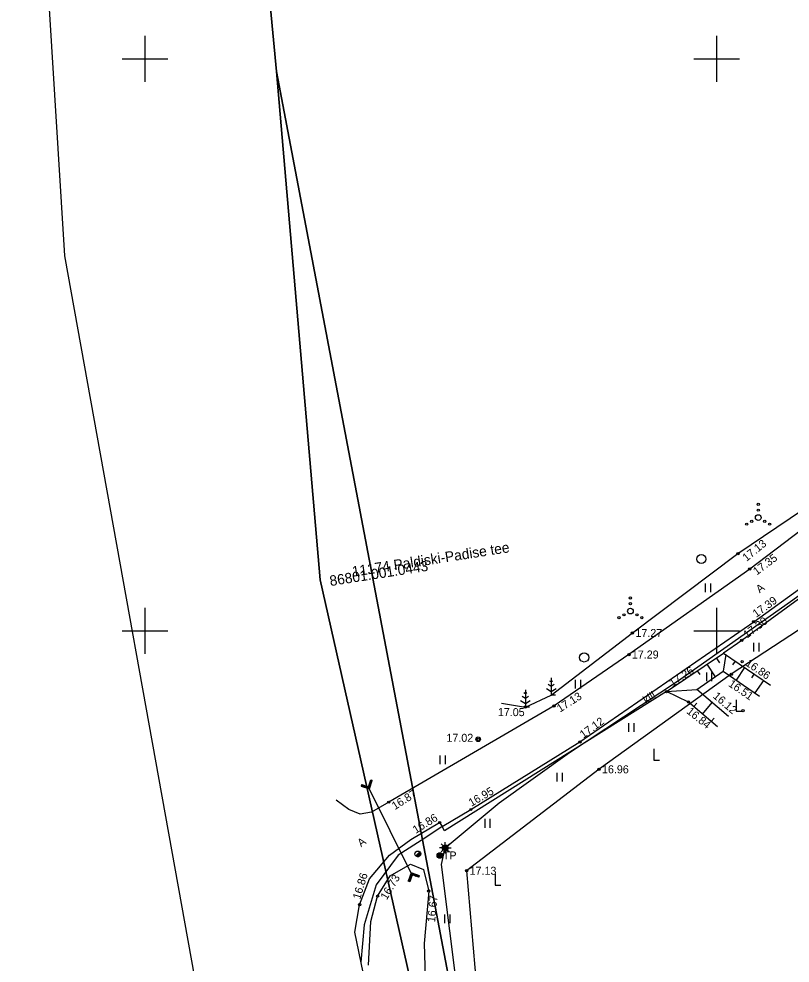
# Model space of a CAD drawing. Extents: x 504086 to 513861, y 6554621 to 6574113.
# Drawn here: x 509339 to 509406.4, y 6565871 to 6565953.5 of the extents above; entities that cross this region are included whole.
import ezdxf

# ---------------------------------------------------------------- set-up
doc = ezdxf.new("R2010")
doc.units = 0
for name, color, linetype in [('HALJASTUS', 7, 'Continuous'), ('KORGUS-EH2000', 7, 'Continuous'), ('LIIKLUS', 7, 'Continuous'), ('PIIR', 7, 'Continuous'), ('POST', 7, 'Continuous'), ('PUU', 7, 'Continuous'), ('RELJEEF', 7, 'Continuous'), ('SITRASS', 7, 'Continuous'), ('TEE', 7, 'Continuous'), ('TRUUP', 7, 'Continuous'), ('VEEKOGU', 7, 'Continuous'), ('VORK', 7, 'Continuous')]:
    doc.layers.add(name, color=color, linetype=linetype)

msp = doc.modelspace()

# ---------------------------------------------------------------- linework, layer by layer
at = {"layer": 'HALJASTUS'}
for p, q in [((509399.007, 6565904.137), (509399.007, 6565903.376)), ((509399.462, 6565904.137), (509399.462, 6565903.376)), ((509403.234, 6565898.95), (509403.234, 6565898.188)), ((509403.689, 6565898.95), (509403.689, 6565898.188)), ((509387.637, 6565895.729), (509387.637, 6565894.968)), ((509388.092, 6565895.729), (509388.092, 6565894.968)), ((509399.11, 6565896.366), (509399.11, 6565895.604)), ((509399.565, 6565896.366), (509399.565, 6565895.604)), ((509401.699, 6565893.97), (509401.699, 6565892.97)), ((509401.699, 6565892.97), (509402.199, 6565892.97)), ((509392.298, 6565891.921), (509392.298, 6565891.16)), ((509392.753, 6565891.921), (509392.753, 6565891.16)), ((509375.804, 6565889.096), (509375.804, 6565888.335)), ((509376.259, 6565889.096), (509376.259, 6565888.335)), ((509394.513, 6565889.689), (509394.513, 6565888.689)), ((509394.513, 6565888.689), (509395.013, 6565888.689)), ((509386.025, 6565887.601), (509386.025, 6565886.84)), ((509386.48, 6565887.601), (509386.48, 6565886.84)), ((509379.726, 6565883.551), (509379.726, 6565882.79)), ((509380.181, 6565883.551), (509380.181, 6565882.79)), ((509380.619, 6565878.755), (509380.619, 6565877.755)), ((509380.619, 6565877.755), (509381.119, 6565877.755)), ((509376.216, 6565875.202), (509376.216, 6565874.44)), ((509376.671, 6565875.202), (509376.671, 6565874.44))]:
    msp.add_line(p, q, dxfattribs=at)
for points in [[(509468.56, 6565937.642), (509457.417, 6565944.631), (509451.531, 6565947.324), (509445.842, 6565939.293), (509440.42, 6565931.265), (509422.595, 6565912.131), (509414.579, 6565904.886), (509401.284, 6565896.201), (509389.715, 6565887.894), (509378.137, 6565879.027), (509379.001, 6565868.891), (509380.586, 6565855.408), (509384.884, 6565839.089), (509387.271, 6565823.832), (509390.291, 6565808.553), (509392.707, 6565794.313), (509395.543, 6565777.527), (509397.693, 6565763.766), (509399.156, 6565748.419), (509400.715, 6565733.93), (509401.097, 6565719.292), (509404.065, 6565717.659)], [(509381.184, 6565893.674), (509383.274, 6565893.334), (509385.535, 6565894.377), (509392.639, 6565899.811), (509401.861, 6565906.756), (509412.1, 6565913.676), (509415.809, 6565917.11), (509425.064, 6565927.523), (509430.807, 6565934.945)]]:
    msp.add_lwpolyline(points, dxfattribs=at)
for centre, radius in [((509403.638, 6565911.049), 0.1), ((509403.638, 6565910.549), 0.1), ((509403.638, 6565909.899), 0.25), ((509402.638, 6565909.324), 0.1), ((509403.073, 6565909.574), 0.1), ((509404.203, 6565909.574), 0.1), ((509404.638, 6565909.324), 0.1), ((509398.666, 6565906.273), 0.4), ((509392.46, 6565902.872), 0.1), ((509392.46, 6565902.372), 0.1), ((509391.895, 6565901.397), 0.1), ((509392.46, 6565901.722), 0.25), ((509393.025, 6565901.397), 0.1), ((509391.46, 6565901.147), 0.1), ((509393.46, 6565901.147), 0.1), ((509388.413, 6565897.673), 0.4)]:
    msp.add_circle(centre, radius, dxfattribs=at)
at = {"layer": 'KORGUS-EH2000'}
for centre in [(509401.861, 6565906.756), (509402.891, 6565905.403), (509403.243, 6565900.798), (509392.639, 6565899.811), (509402.196, 6565899.159), (509392.327, 6565897.928), (509402.234, 6565897.298), (509401.284, 6565896.201), (509395.616, 6565894.683), (509383.274, 6565893.334), (509385.79, 6565893.44), (509397.542, 6565893.767), (509402.313, 6565893.021), (509379.15, 6565890.524), (509388.049, 6565890.287), (509389.715, 6565887.894), (509371.324, 6565885.022), (509378.504, 6565884.383), (509375.778, 6565883.245), (509378.137, 6565879.027), (509370.347, 6565876.803), (509374.824, 6565877.249), (509368.778, 6565876.06)]:
    msp.add_circle(centre, 0.1, dxfattribs=at)
at = {"layer": 'LIIKLUS'}
msp.add_line((509373.691, 6565880.322), (509374.045, 6565880.676), dxfattribs=at)
msp.add_circle((509373.868, 6565880.499), 0.25, dxfattribs=at)
for radius, start, end in [(0.225, 224.85406, 45.03563), (0.2, 224.84272, 45.04698), (0.175, 224.82813, 45.06157), (0.15, 224.80867, 45.08103), (0.125, 224.78144, 45.10826), (0.1, 224.74058, 45.14911), (0.075, 224.67249, 45.2172), (0.05, 224.53632, 45.35338), (0.025, 224.12776, 45.76193)]:
    msp.add_arc((509373.868, 6565880.499), radius, start, end, dxfattribs=at)
at = {"layer": 'PIIR'}
for points in [[(509364.23, 6565492.48), (509368.82, 6565541.76), (509369.88, 6565613.14), (509378.06, 6565686.49), (509378.36, 6565739.65), (509371.25, 6565794.16), (509355.22, 6565865.01), (509343.01, 6565932.77), (509338.98, 6565997.56), (509368.59, 6566113.4)], [(509369.02, 6566025.93), (509364.26, 6565999.09), (509358.82, 6565977.23), (509361.52, 6565948.91), (509365.32, 6565904.46), (509387, 6565808.35), (509393.06, 6565771.02), (509396.2, 6565736.23), (509395.55, 6565701.24), (509386.3, 6565593.46), (509384.51, 6565505.17)]]:
    msp.add_lwpolyline(points, dxfattribs=at)
for points in [[(509358.82, 6565977.23), (509364.26, 6565999.09), (509707.72, 6565803.84), (510019.49, 6565875.55), (510086.15, 6565997.01), (510224.85, 6565949.21), (510121.99, 6565648.24), (509877.69, 6565595.34), (509802.68, 6565638.73), (509739.28, 6565643.86), (509665.71, 6565616), (509649.81, 6565607.2), (509602.63, 6565580.44), (509482.6, 6565512.11), (509497.03, 6565506.74), (509395.34, 6565469.81), (509386.15, 6565474.61), (509380.85, 6565485.79), (509383.48, 6565490.85), (509390.92, 6565539.72), (509397.83, 6565757.84), (509361.52, 6565948.91)], [(509361.52, 6565948.91), (509397.83, 6565757.84), (509390.92, 6565539.72), (509383.48, 6565490.85), (509380.85, 6565485.79), (509384.51, 6565505.17), (509386.3, 6565593.46), (509395.55, 6565701.24), (509396.2, 6565736.23), (509393.06, 6565771.02), (509387, 6565808.35), (509365.32, 6565904.46)]]:
    msp.add_lwpolyline(points, close=True, dxfattribs=at)
at = {"layer": 'POST'}
for centre, radius in [((509379.15, 6565890.524), 0.2), ((509375.797, 6565880.364), 0.25), ((509375.797, 6565880.364), 0.225), ((509375.797, 6565880.364), 0.2), ((509375.797, 6565880.364), 0.175), ((509375.797, 6565880.364), 0.15), ((509375.797, 6565880.364), 0.125), ((509375.797, 6565880.364), 0.1), ((509375.797, 6565880.364), 0.075), ((509375.797, 6565880.364), 0.05), ((509375.797, 6565880.364), 0.025)]:
    msp.add_circle(centre, radius, dxfattribs=at)
at = {"layer": 'PUU'}
for p, q in [((509385.535, 6565895.877), (509385.535, 6565894.377)), ((509385.111, 6565894.966), (509385.535, 6565894.684)), ((509385.535, 6565895.127), (509385.268, 6565895.305)), ((509385.535, 6565895.527), (509385.411, 6565895.61)), ((509385.659, 6565895.61), (509385.535, 6565895.527)), ((509385.802, 6565895.305), (509385.535, 6565895.127)), ((509385.535, 6565894.684), (509385.959, 6565894.966)), ((509383.274, 6565894.084), (509383.007, 6565894.262)), ((509383.274, 6565894.484), (509383.15, 6565894.567)), ((509383.274, 6565894.834), (509383.274, 6565893.334)), ((509383.398, 6565894.567), (509383.274, 6565894.484)), ((509383.541, 6565894.262), (509383.274, 6565894.084)), ((509385.895, 6565894.377), (509385.535, 6565894.377)), ((509382.85, 6565893.923), (509383.274, 6565893.641)), ((509383.274, 6565893.641), (509383.698, 6565893.923)), ((509383.634, 6565893.334), (509383.274, 6565893.334))]:
    msp.add_line(p, q, dxfattribs=at)
at = {"layer": 'RELJEEF'}
for p, q in [((509399.966, 6565897.636), (509400.251, 6565897.215)), ((509400.792, 6565897.917), (509400.584, 6565896.462)), ((509401.618, 6565897.353), (509401.394, 6565897.026)), ((509399.138, 6565897.074), (509399.879, 6565895.983)), ((509402.443, 6565896.788), (509401.698, 6565895.699)), ((509398.311, 6565896.513), (509398.533, 6565896.185)), ((509403.268, 6565896.223), (509403.045, 6565895.897)), ((509395.616, 6565894.683), (509398.265, 6565894.884)), ((509404.094, 6565895.658), (509403.349, 6565894.57)), ((509398.006, 6565893.372), (509398.263, 6565893.673)), ((509398.767, 6565892.723), (509399.623, 6565893.727)), ((509399.528, 6565892.075), (509399.785, 6565892.376))]:
    msp.add_line(p, q, dxfattribs=at)
for points in [[(509400.08, 6565891.604), (509397.542, 6565893.767), (509395.616, 6565894.683), (509400.587, 6565898.058), (509404.71, 6565895.237)], [(509401.046, 6565892.515), (509398.265, 6565894.884), (509398.262, 6565894.885), (509400.584, 6565896.462), (509403.742, 6565894.301)]]:
    msp.add_lwpolyline(points, dxfattribs=at)
at = {"layer": 'SITRASS'}
for p, q in [((509376.022, 6565881.038), (509375.772, 6565881.038)), ((509376.095, 6565881.215), (509375.918, 6565881.392)), ((509376.095, 6565880.861), (509375.918, 6565880.684)), ((509376.272, 6565881.288), (509376.272, 6565881.538)), ((509376.449, 6565881.215), (509376.626, 6565881.392)), ((509376.449, 6565880.861), (509376.626, 6565880.684)), ((509376.522, 6565881.038), (509376.772, 6565881.038)), ((509376.272, 6565880.788), (509376.272, 6565880.538))]:
    msp.add_line(p, q, dxfattribs=at)
msp.add_lwpolyline([(509377.401, 6565867.97), (509375.942, 6565879.572), (509376.272, 6565881.038), (509380.985, 6565884.964), (509387.124, 6565889.36), (509396.591, 6565895.59), (509406.469, 6565902.574), (509413.734, 6565907.8), (509419.405, 6565912.373), (509422.356, 6565915.227), (509427.594, 6565921.016), (509434.897, 6565929.009), (509438.801, 6565931.292), (509440.22, 6565931.943), (509446.879, 6565933.594), (509455.143, 6565936.042), (509458.216, 6565937.309), (509464.538, 6565942.074), (509466.396, 6565944.034), (509467.218, 6565944.572)], dxfattribs=at)
for radius in [0.25, 0.225, 0.2, 0.175, 0.15, 0.125, 0.1, 0.075, 0.05, 0.025]:
    msp.add_circle((509376.272, 6565881.038), radius, dxfattribs=at)
at = {"layer": 'TEE'}
for points in [[(509369.079, 6565870.141), (509368.359, 6565873.653), (509368.778, 6565876.06), (509369.632, 6565878.321), (509371.384, 6565880.393), (509373.268, 6565881.757), (509375.778, 6565883.245), (509375.998, 6565882.887), (509378.504, 6565884.383), (509388.049, 6565890.287), (509403.243, 6565900.798), (509410.713, 6565906.178), (509420.275, 6565914.066), (509426.517, 6565920.089), (509430.458, 6565924.275), (509437.967, 6565932.785), (509443.828, 6565940.778), (509446.085, 6565944.159)], [(509445.882, 6565942.945), (509438.559, 6565932.526), (509430.857, 6565923.775), (509427.113, 6565919.809), (509411.351, 6565905.815), (509402.196, 6565899.159), (509400.587, 6565898.058)], [(509439.74, 6565941.816), (509437.894, 6565939.098), (509433.828, 6565933.93), (509431.064, 6565930.755), (509423.825, 6565923.131), (509416.838, 6565916.298), (509411.168, 6565911.65), (509402.891, 6565905.403), (509392.327, 6565897.928), (509385.79, 6565893.44), (509371.324, 6565885.022), (509369.824, 6565884.146), (509368.817, 6565883.98), (509367.825, 6565884.387), (509366.731, 6565885.183)], [(509395.616, 6565894.683), (509376.196, 6565882.505), (509375.998, 6565882.887), (509374.481, 6565881.861), (509372.156, 6565880.394), (509370.217, 6565877.803), (509369.179, 6565874.299), (509368.898, 6565871.023)]]:
    msp.add_lwpolyline(points, dxfattribs=at)
at = {"layer": 'TRUUP'}
for p, q in [((509369.55, 6565886.366), (509369.754, 6565886.969)), ((509369.595, 6565886.276), (509369.821, 6565886.946)), ((509369.635, 6565886.619), (509369.747, 6565886.505)), ((509369.64, 6565886.186), (509369.888, 6565886.923)), ((509369.644, 6565886.645), (509369.756, 6565886.532)), ((509369.653, 6565886.672), (509369.765, 6565886.558)), ((509369.662, 6565886.698), (509369.774, 6565886.585)), ((509369.671, 6565886.725), (509369.783, 6565886.611)), ((509369.68, 6565886.751), (509369.792, 6565886.638)), ((509369.689, 6565886.778), (509369.801, 6565886.664)), ((509369.698, 6565886.804), (509369.81, 6565886.691)), ((509369.707, 6565886.831), (509369.819, 6565886.717)), ((509369.716, 6565886.857), (509369.828, 6565886.744)), ((509369.725, 6565886.884), (509369.837, 6565886.77)), ((509369.734, 6565886.91), (509369.846, 6565886.797)), ((509369.743, 6565886.937), (509369.855, 6565886.824)), ((509369.752, 6565886.964), (509369.864, 6565886.85)), ((509369.754, 6565886.969), (509369.888, 6565886.923)), ((509369.796, 6565886.955), (509369.873, 6565886.877)), ((509369.848, 6565886.937), (509369.882, 6565886.903)), ((509368.948, 6565886.569), (509368.902, 6565886.435)), ((509368.902, 6565886.435), (509369.64, 6565886.186)), ((509368.912, 6565886.462), (509368.957, 6565886.416)), ((509368.921, 6565886.489), (509369.01, 6565886.398)), ((509368.925, 6565886.502), (509369.595, 6565886.276)), ((509368.93, 6565886.515), (509369.063, 6565886.38)), ((509368.938, 6565886.542), (509369.115, 6565886.363)), ((509368.947, 6565886.568), (509369.168, 6565886.345)), ((509368.948, 6565886.569), (509369.55, 6565886.366)), ((509368.998, 6565886.552), (509369.221, 6565886.327)), ((509369.051, 6565886.535), (509369.273, 6565886.309)), ((509369.104, 6565886.517), (509369.326, 6565886.292)), ((509369.156, 6565886.499), (509369.379, 6565886.274)), ((509369.209, 6565886.481), (509369.431, 6565886.256)), ((509369.262, 6565886.464), (509369.484, 6565886.238)), ((509369.314, 6565886.446), (509369.537, 6565886.221)), ((509369.367, 6565886.428), (509369.589, 6565886.203)), ((509369.42, 6565886.41), (509369.64, 6565886.187)), ((509369.472, 6565886.393), (509369.649, 6565886.213)), ((509369.525, 6565886.375), (509369.658, 6565886.24)), ((509369.555, 6565886.38), (509369.667, 6565886.266)), ((509369.564, 6565886.406), (509369.676, 6565886.293)), ((509369.573, 6565886.433), (509369.685, 6565886.32)), ((509369.582, 6565886.46), (509369.694, 6565886.346)), ((509369.591, 6565886.486), (509369.703, 6565886.373)), ((509369.6, 6565886.513), (509369.712, 6565886.399)), ((509369.609, 6565886.539), (509369.721, 6565886.426)), ((509369.618, 6565886.566), (509369.73, 6565886.452)), ((509369.626, 6565886.592), (509369.738, 6565886.479)), ((509373.277, 6565878.848), (509373.023, 6565878.113)), ((509373.321, 6565878.758), (509373.091, 6565878.089)), ((509373.224, 6565878.257), (509373.112, 6565878.371)), ((509373.233, 6565878.283), (509373.122, 6565878.397)), ((509373.242, 6565878.31), (509373.131, 6565878.424)), ((509373.251, 6565878.336), (509373.14, 6565878.45)), ((509373.26, 6565878.363), (509373.149, 6565878.477)), ((509373.365, 6565878.668), (509373.158, 6565878.066)), ((509373.269, 6565878.389), (509373.158, 6565878.503)), ((509373.278, 6565878.416), (509373.167, 6565878.53)), ((509373.287, 6565878.442), (509373.176, 6565878.556)), ((509373.297, 6565878.469), (509373.185, 6565878.583)), ((509373.306, 6565878.495), (509373.194, 6565878.609)), ((509373.315, 6565878.521), (509373.204, 6565878.636)), ((509373.324, 6565878.548), (509373.213, 6565878.662)), ((509373.333, 6565878.574), (509373.222, 6565878.689)), ((509373.342, 6565878.601), (509373.231, 6565878.715)), ((509373.351, 6565878.627), (509373.24, 6565878.742)), ((509373.36, 6565878.654), (509373.249, 6565878.768)), ((509373.39, 6565878.659), (509373.258, 6565878.794)), ((509373.443, 6565878.641), (509373.267, 6565878.821)), ((509374.013, 6565878.595), (509373.277, 6565878.848)), ((509373.496, 6565878.623), (509373.277, 6565878.847)), ((509373.99, 6565878.528), (509373.321, 6565878.758)), ((509373.548, 6565878.605), (509373.327, 6565878.831)), ((509373.966, 6565878.46), (509373.365, 6565878.668)), ((509373.601, 6565878.586), (509373.38, 6565878.813)), ((509373.653, 6565878.568), (509373.432, 6565878.795)), ((509373.706, 6565878.55), (509373.485, 6565878.777)), ((509373.758, 6565878.532), (509373.537, 6565878.759)), ((509373.811, 6565878.514), (509373.59, 6565878.741)), ((509373.863, 6565878.496), (509373.642, 6565878.723)), ((509373.916, 6565878.478), (509373.695, 6565878.704)), ((509373.967, 6565878.461), (509373.748, 6565878.686)), ((509373.976, 6565878.488), (509373.8, 6565878.668)), ((509373.985, 6565878.514), (509373.853, 6565878.65)), ((509373.994, 6565878.541), (509373.905, 6565878.632)), ((509374.003, 6565878.567), (509373.958, 6565878.614)), ((509373.966, 6565878.46), (509374.013, 6565878.595)), ((509373.158, 6565878.066), (509373.023, 6565878.113)), ((509373.063, 6565878.099), (509373.03, 6565878.133)), ((509373.116, 6565878.081), (509373.039, 6565878.159)), ((509373.16, 6565878.072), (509373.049, 6565878.186)), ((509373.169, 6565878.098), (509373.058, 6565878.212)), ((509373.178, 6565878.124), (509373.067, 6565878.239)), ((509373.187, 6565878.151), (509373.076, 6565878.265)), ((509373.196, 6565878.177), (509373.085, 6565878.292)), ((509373.205, 6565878.204), (509373.094, 6565878.318)), ((509373.215, 6565878.23), (509373.103, 6565878.345))]:
    msp.add_line(p, q, dxfattribs=at)
msp.add_lwpolyline([(509373.321, 6565878.758), (509369.595, 6565886.276)], dxfattribs=at)
at = {"layer": 'VEEKOGU'}
msp.add_lwpolyline([(509369.56, 6565870.782), (509369.766, 6565874.589), (509370.347, 6565876.803), (509371.465, 6565878.592), (509373.228, 6565879.604), (509374.36, 6565879.135), (509374.824, 6565877.249), (509374.412, 6565872.666), (509374.581, 6565867.74)], dxfattribs=at)
at = {"layer": 'VORK'}
for p, q in [((509350, 6565952), (509350, 6565948)), ((509400, 6565952), (509400, 6565948)), ((509348, 6565950), (509352, 6565950)), ((509398, 6565950), (509402, 6565950)), ((509350, 6565902), (509350, 6565898)), ((509400, 6565902), (509400, 6565898)), ((509348, 6565900), (509352, 6565900)), ((509398, 6565900), (509402, 6565900))]:
    msp.add_line(p, q, dxfattribs=at)

# ---------------------------------------------------------------- texts
at = {"layer": 'KORGUS-EH2000'}
for s, rotation, p in [(' 17.13', 39.20957, (509402.41, 6565905.86)), (' 17.35', 36.96149, (509403.304, 6565904.671)), (' 17.39', 36.22764, (509403.258, 6565900.972)), (' 17.30', 36.97072, (509402.449, 6565899.154)), (' 16.86', 325.60901, (509402.247, 6565897.172)), (' 17.26', 32.88607, (509395.905, 6565894.928)), (' 16.51', 325.83646, (509400.752, 6565895.359)), (' 17.13', 32.42957, (509386.084, 6565892.707)), (' 16.12', 319.18649, (509399.431, 6565894.372)), (' 16.84', 321.23799, (509397.112, 6565893.015)), (' 17.12', 35.85576, (509388.133, 6565890.416)), (' 16.87', 32.25968, (509371.644, 6565884.182)), (' 16.95', 30.14088, (509378.334, 6565884.482)), (' 16.86', 31.75983, (509373.467, 6565882.103)), (' 16.86', 73.04033, (509368.745, 6565876.224)), (' 16.73', 59.35484, (509371.018, 6565876.198)), (' 16.67', 84.51458, (509375.35, 6565874.242))]:
    msp.add_text(s, height=0.7, rotation=rotation, dxfattribs=at).set_placement(p)
for s, p in [(' 17.27', (509392.639, 6565899.461)), (' 17.29', (509392.327, 6565897.578)), (' 17.05', (509380.609, 6565892.543)), (' 17.02', (509376.111, 6565890.297)), (' 16.96', (509389.715, 6565887.544)), (' 17.13', (509378.137, 6565878.677))]:
    msp.add_text(s, height=0.7, dxfattribs=at).set_placement(p)
at = {"layer": 'PIIR'}
for s, p in [('11174 Paldiski-Padise tee', (509368.188, 6565904.726)), ('86801:001:0443', (509366.225, 6565903.912))]:
    msp.add_text(s, height=0.9, rotation=8.89876, dxfattribs=at).set_placement(p)
at = {"layer": 'POST'}
msp.add_text(' TP', height=0.7, dxfattribs=at).set_placement((509375.797, 6565880.014))
at = {"layer": 'TEE'}
for s, rotation, p in [('A', 37.30536, (509403.766, 6565903.261)), ('kill', 31.02536, (509393.823, 6565893.582)), ('A', 37.30536, (509368.907, 6565881.069))]:
    msp.add_text(s, height=0.7, rotation=rotation, dxfattribs=at).set_placement(p)

doc.saveas('drawing.dxf')
